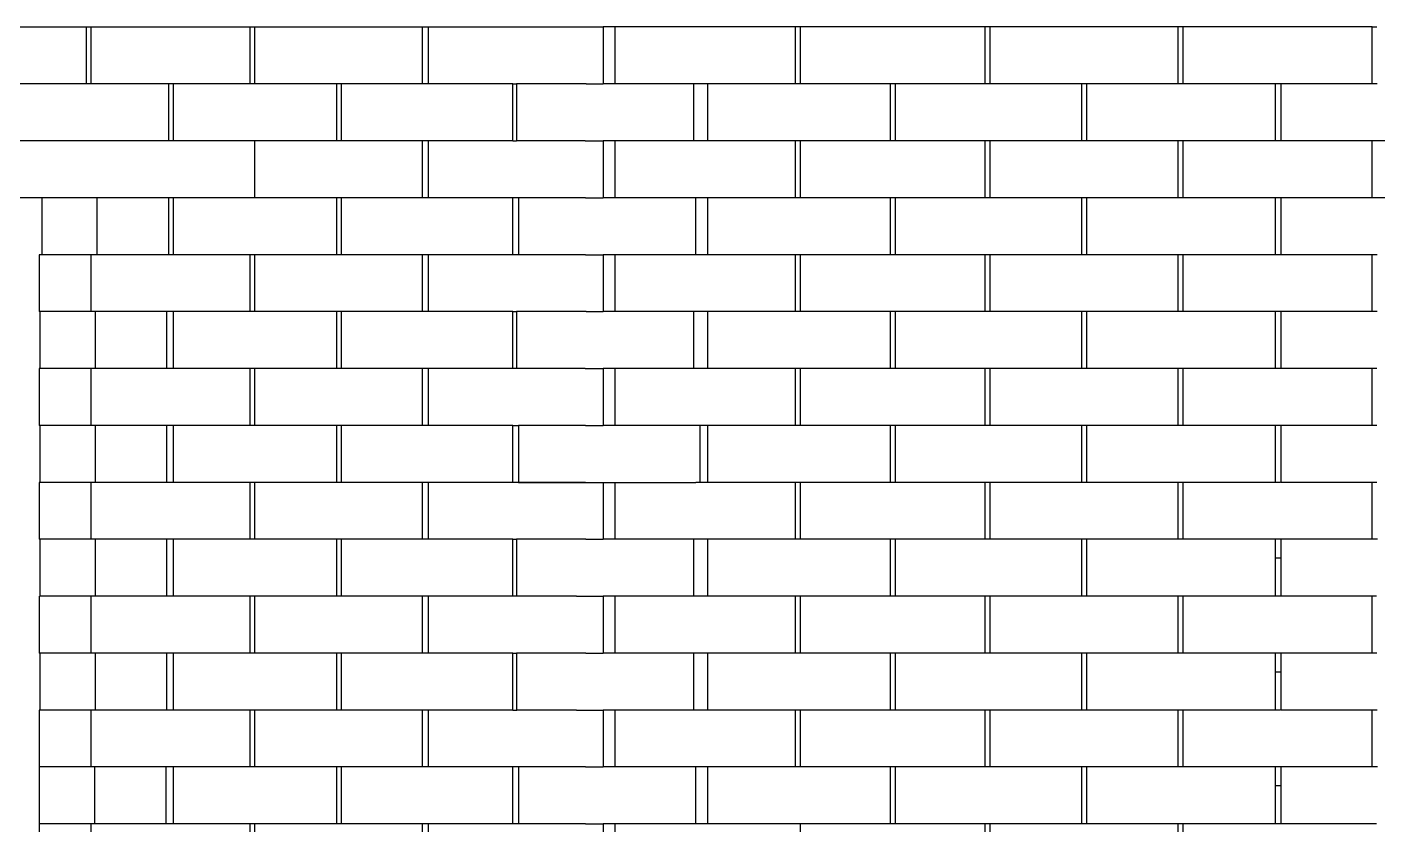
# Model space of a CAD drawing. Header units: millimetres. Extents: x 507.9 to 541, y 40.2 to 69.3.
# Drawn here: x 535.276 to 536.699, y 64.649 to 65.489 of the extents above; entities that cross this region are included whole.
import ezdxf

# ---------------------------------------------------------------- set-up
doc = ezdxf.new("R2010")
doc.units = ezdxf.units.MM
doc.layers.add('Make2D$Visible$Curves', color=7, linetype='Continuous', true_color=0x000000)

msp = doc.modelspace()

# ---------------------------------------------------------------- linework, layer by layer
at = {"layer": 'Make2D$Visible$Curves', "color": 18, "lineweight": -3, "true_color": 0x000000}
for points, weights in [([(535.88361, 65.48898), (535.44887, 65.48898), (535.10932, 65.48898)], [0.8865391737, 0.923056312075, 1]), ([(536.69869, 65.48898), (536.69627, 65.48898), (536.69385, 65.48898)], [0.853705317825, 0.853717305332, 0.853730238688])]:
    msp.add_rational_spline(points, weights, degree=2, dxfattribs=at)
for points in [[(535.33886, 65.429), (535.33886, 65.459), (535.33886, 65.489)], [(535.34336, 65.489), (535.34336, 65.459), (535.34336, 65.429)], [(535.51125, 65.429), (535.51125, 65.459), (535.51125, 65.489)], [(535.51593, 65.489), (535.51593, 65.45906), (535.51593, 65.42912)], [(535.69282, 65.429), (535.69282, 65.459), (535.69282, 65.489)], [(535.69906, 65.429), (535.69906, 65.459), (535.69906, 65.489)], [(535.89558, 65.489), (535.8895, 65.489), (535.88341, 65.489)], [(535.88341, 65.489), (535.88341, 65.459), (535.88341, 65.429)], [(535.89558, 65.489), (535.89558, 65.459), (535.89558, 65.429)], [(536.0859, 65.489), (535.99074, 65.489), (535.89558, 65.489)], [(536.09088, 65.489), (536.08839, 65.489), (536.0859, 65.489)], [(536.0859, 65.429), (536.0859, 65.459), (536.0859, 65.489)], [(536.09088, 65.489), (536.09088, 65.459), (536.09088, 65.429)], [(536.28591, 65.489), (536.1884, 65.489), (536.09088, 65.489)], [(536.29092, 65.489), (536.28842, 65.489), (536.28591, 65.489)], [(536.28591, 65.429), (536.28591, 65.459), (536.28591, 65.489)], [(536.29092, 65.489), (536.29092, 65.459), (536.29092, 65.429)], [(536.48913, 65.489), (536.39003, 65.489), (536.29092, 65.489)], [(536.48913, 65.429), (536.48913, 65.459), (536.48913, 65.489)], [(536.49408, 65.489), (536.49169, 65.489), (536.48929, 65.489)], [(536.49408, 65.489), (536.49408, 65.459), (536.49408, 65.429)], [(536.69385, 65.489), (536.59397, 65.489), (536.49408, 65.489)], [(536.69385, 65.429), (536.69385, 65.459), (536.69385, 65.489)], [(535.42544, 65.429), (535.34406, 65.429), (535.26267, 65.429)], [(535.43034, 65.429), (535.42789, 65.429), (535.42544, 65.429)], [(535.42544, 65.369), (535.42544, 65.399), (535.42544, 65.429)], [(535.43004, 65.429), (535.43004, 65.399), (535.43004, 65.369)], [(535.51641, 65.429), (535.47322, 65.429), (535.43004, 65.429)], [(535.60753, 65.429), (535.56197, 65.429), (535.51641, 65.429)], [(535.6025, 65.369), (535.6025, 65.399), (535.6025, 65.429)], [(535.60726, 65.429), (535.60726, 65.399), (535.60726, 65.369)], [(535.78805, 65.429), (535.69766, 65.429), (535.60726, 65.429)], [(535.78805, 65.429), (535.78998, 65.429), (535.79191, 65.429)], [(535.78805, 65.369), (535.78805, 65.399), (535.78805, 65.429)], [(535.79178, 65.429), (535.79178, 65.399), (535.79178, 65.369)], [(535.86523, 65.429), (535.82851, 65.429), (535.79178, 65.429)], [(535.86523, 65.429), (535.87432, 65.429), (535.88341, 65.429)], [(535.89558, 65.429), (535.8895, 65.429), (535.88341, 65.429)], [(536.06912, 65.429), (535.98235, 65.429), (535.89558, 65.429)], [(535.97864, 65.369), (535.97864, 65.399), (535.97864, 65.429)], [(535.99316, 65.429), (535.99316, 65.39911), (535.99316, 65.36921)], [(536.09094, 65.429), (536.08003, 65.429), (536.06912, 65.429)], [(536.28591, 65.429), (536.1884, 65.429), (536.09088, 65.429)], [(536.18597, 65.369), (536.18597, 65.399), (536.18597, 65.429)], [(536.19097, 65.429), (536.19097, 65.399), (536.19097, 65.369)], [(536.29092, 65.429), (536.28842, 65.429), (536.28591, 65.429)], [(536.48913, 65.429), (536.39003, 65.429), (536.29092, 65.429)], [(536.38775, 65.369), (536.38775, 65.399), (536.38775, 65.429)], [(536.39276, 65.429), (536.39276, 65.399), (536.39276, 65.369)], [(536.48964, 65.429), (536.48938, 65.429), (536.48913, 65.429)], [(536.49408, 65.429), (536.49169, 65.429), (536.48929, 65.429)], [(536.59713, 65.429), (536.54561, 65.429), (536.49408, 65.429)], [(536.59194, 65.369), (536.59194, 65.399), (536.59194, 65.429)], [(536.59733, 65.429), (536.59733, 65.399), (536.59733, 65.369)], [(536.69909, 65.429), (536.64821, 65.429), (536.59733, 65.429)], [(535.42544, 65.369), (535.34406, 65.369), (535.26267, 65.369)], [(535.43004, 65.369), (535.42774, 65.369), (535.42544, 65.369)], [(535.51634, 65.369), (535.47319, 65.369), (535.43004, 65.369)], [(535.51593, 65.369), (535.51593, 65.339), (535.51593, 65.309)], [(535.60746, 65.369), (535.5619, 65.369), (535.51634, 65.369)], [(535.78805, 65.369), (535.69766, 65.369), (535.60726, 65.369)], [(535.69282, 65.309), (535.69282, 65.339), (535.69282, 65.369)], [(535.69906, 65.309), (535.69906, 65.339), (535.69906, 65.369)], [(535.78805, 65.369), (535.78992, 65.369), (535.79178, 65.369)], [(535.86438, 65.369), (535.82808, 65.369), (535.79178, 65.369)], [(535.86438, 65.369), (535.8739, 65.369), (535.88341, 65.369)], [(535.89558, 65.369), (535.8895, 65.369), (535.88341, 65.369)], [(535.88341, 65.369), (535.88341, 65.339), (535.88341, 65.309)], [(535.89558, 65.369), (535.89558, 65.339), (535.89558, 65.309)], [(535.99368, 65.369), (535.94463, 65.369), (535.89558, 65.369)], [(536.09126, 65.369), (536.04247, 65.369), (535.99368, 65.369)], [(536.0859, 65.309), (536.0859, 65.339), (536.0859, 65.369)], [(536.09088, 65.369), (536.09088, 65.339), (536.09088, 65.309)], [(536.28591, 65.369), (536.1884, 65.369), (536.09088, 65.369)], [(536.29118, 65.369), (536.28855, 65.369), (536.28591, 65.369)], [(536.28591, 65.309), (536.28591, 65.339), (536.28591, 65.369)], [(536.29092, 65.36842), (536.29092, 65.33871), (536.29092, 65.309)], [(536.48913, 65.369), (536.39016, 65.369), (536.29119, 65.369)], [(536.48981, 65.369), (536.48947, 65.369), (536.48913, 65.369)], [(536.48913, 65.309), (536.48913, 65.339), (536.48913, 65.369)], [(536.49408, 65.369), (536.49169, 65.369), (536.48929, 65.369)], [(536.59755, 65.369), (536.54582, 65.369), (536.49408, 65.369)], [(536.49408, 65.369), (536.49408, 65.339), (536.49408, 65.309)], [(536.71313, 65.369), (536.65523, 65.369), (536.59733, 65.369)], [(536.69385, 65.309), (536.69385, 65.339), (536.69385, 65.369)], [(535.29154, 65.309), (535.23426, 65.309), (535.17698, 65.309)], [(535.29159, 65.309), (535.29159, 65.279), (535.29159, 65.249)], [(535.3497, 65.309), (535.32064, 65.309), (535.29159, 65.309)], [(535.3497, 65.309), (535.3497, 65.279), (535.3497, 65.249)], [(535.42544, 65.309), (535.38757, 65.309), (535.3497, 65.309)], [(535.43004, 65.309), (535.42774, 65.309), (535.42544, 65.309)], [(535.42544, 65.249), (535.42544, 65.279), (535.42544, 65.309)], [(535.43004, 65.309), (535.43004, 65.279), (535.43004, 65.249)], [(535.51621, 65.309), (535.47312, 65.309), (535.43004, 65.309)], [(535.60733, 65.309), (535.56163, 65.309), (535.51593, 65.309)], [(535.6025, 65.249), (535.6025, 65.279), (535.6025, 65.309)], [(535.60726, 65.309), (535.60726, 65.279), (535.60726, 65.249)], [(535.78805, 65.309), (535.69766, 65.309), (535.60726, 65.309)], [(535.79401, 65.309), (535.79103, 65.309), (535.78805, 65.309)], [(535.78805, 65.249), (535.78805, 65.279), (535.78805, 65.309)], [(535.79401, 65.309), (535.79401, 65.279), (535.79401, 65.249)], [(535.8645, 65.309), (535.82925, 65.309), (535.79401, 65.309)], [(535.8645, 65.309), (535.87396, 65.309), (535.88341, 65.309)], [(535.89558, 65.309), (535.8895, 65.309), (535.88341, 65.309)], [(535.99325, 65.309), (535.94442, 65.309), (535.89558, 65.309)], [(535.98087, 65.249), (535.98087, 65.279), (535.98087, 65.309)], [(536.0914, 65.309), (536.04228, 65.309), (535.99316, 65.309)], [(535.99316, 65.309), (535.99316, 65.279), (535.99316, 65.249)], [(536.28591, 65.309), (536.18866, 65.309), (536.0914, 65.309)], [(536.18597, 65.249), (536.18597, 65.279), (536.18597, 65.309)], [(536.19097, 65.309), (536.19097, 65.279), (536.19097, 65.249)], [(536.29099, 65.309), (536.28845, 65.309), (536.28591, 65.309)], [(536.48913, 65.309), (536.39003, 65.309), (536.29092, 65.309)], [(536.38775, 65.249), (536.38775, 65.279), (536.38775, 65.309)], [(536.39276, 65.309), (536.39276, 65.279), (536.39276, 65.249)], [(536.49408, 65.309), (536.49169, 65.309), (536.48929, 65.309)], [(536.59767, 65.309), (536.54588, 65.309), (536.49408, 65.309)], [(536.59194, 65.249), (536.59194, 65.279), (536.59194, 65.309)], [(536.59733, 65.309), (536.59733, 65.279), (536.59733, 65.249)], [(536.7134, 65.309), (536.65537, 65.309), (536.59733, 65.309)], [(535.34336, 65.249), (535.31619, 65.249), (535.28901, 65.249)], [(535.28901, 65.249), (535.28901, 65.219), (535.28901, 65.189)], [(535.34336, 65.249), (535.34336, 65.219), (535.34336, 65.189)], [(535.3497, 65.249), (535.34653, 65.249), (535.34336, 65.249)], [(535.42544, 65.249), (535.38757, 65.249), (535.3497, 65.249)], [(535.43019, 65.249), (535.42781, 65.249), (535.42544, 65.249)], [(535.51634, 65.249), (535.47319, 65.249), (535.43004, 65.249)], [(535.51125, 65.189), (535.51125, 65.219), (535.51125, 65.249)], [(535.51593, 65.24882), (535.51593, 65.21891), (535.51593, 65.189)], [(535.60746, 65.249), (535.56193, 65.249), (535.5164, 65.249)], [(535.78805, 65.249), (535.69766, 65.249), (535.60726, 65.249)], [(535.69282, 65.189), (535.69282, 65.219), (535.69282, 65.249)], [(535.69906, 65.189), (535.69906, 65.219), (535.69906, 65.249)], [(535.79401, 65.249), (535.79103, 65.249), (535.78805, 65.249)], [(535.86462, 65.249), (535.82932, 65.249), (535.79401, 65.249)], [(535.86462, 65.249), (535.87402, 65.249), (535.88341, 65.249)], [(535.89558, 65.249), (535.8895, 65.249), (535.88341, 65.249)], [(535.88341, 65.249), (535.88341, 65.219), (535.88341, 65.189)], [(535.89558, 65.249), (535.89558, 65.219), (535.89558, 65.189)], [(535.99321, 65.249), (535.9444, 65.249), (535.89558, 65.249)], [(536.09097, 65.249), (536.04206, 65.249), (535.99316, 65.249)], [(536.0859, 65.189), (536.0859, 65.219), (536.0859, 65.249)], [(536.09088, 65.249), (536.09088, 65.219), (536.09088, 65.189)], [(536.28591, 65.249), (536.1884, 65.249), (536.09088, 65.249)], [(536.29092, 65.249), (536.28842, 65.249), (536.28591, 65.249)], [(536.28591, 65.189), (536.28591, 65.219), (536.28591, 65.249)], [(536.29092, 65.249), (536.29092, 65.219), (536.29092, 65.189)], [(536.48913, 65.249), (536.39003, 65.249), (536.29092, 65.249)], [(536.48913, 65.189), (536.48913, 65.219), (536.48913, 65.249)], [(536.49408, 65.249), (536.49169, 65.249), (536.48929, 65.249)], [(536.59702, 65.249), (536.54555, 65.249), (536.49408, 65.249)], [(536.49408, 65.249), (536.49408, 65.219), (536.49408, 65.189)], [(536.69907, 65.249), (536.6482, 65.249), (536.59733, 65.249)], [(536.69385, 65.189), (536.69385, 65.219), (536.69385, 65.249)], [(535.34336, 65.189), (535.31619, 65.189), (535.28901, 65.189)], [(535.28965, 65.189), (535.28965, 65.159), (535.28965, 65.129)], [(535.43023, 65.189), (535.3868, 65.189), (535.34336, 65.189)], [(535.34776, 65.189), (535.34776, 65.159), (535.34776, 65.129)], [(535.4235, 65.129), (535.4235, 65.159), (535.4235, 65.189)], [(535.43004, 65.189), (535.43004, 65.159), (535.43004, 65.129)], [(535.51647, 65.189), (535.47335, 65.189), (535.43023, 65.189)], [(535.60759, 65.189), (535.56176, 65.189), (535.51593, 65.189)], [(535.6025, 65.129), (535.6025, 65.159), (535.6025, 65.189)], [(535.60726, 65.189), (535.60726, 65.159), (535.60726, 65.129)], [(535.78805, 65.189), (535.69766, 65.189), (535.60726, 65.189)], [(535.78805, 65.129), (535.78805, 65.159), (535.78805, 65.189)], [(535.78805, 65.189), (535.78997, 65.189), (535.79189, 65.189)], [(535.79178, 65.189), (535.79178, 65.159), (535.79178, 65.129)], [(535.86518, 65.189), (535.82848, 65.189), (535.79178, 65.189)], [(535.86518, 65.189), (535.8743, 65.189), (535.88341, 65.189)], [(535.89558, 65.189), (535.8895, 65.189), (535.88341, 65.189)], [(535.99316, 65.189), (535.94437, 65.189), (535.89558, 65.189)], [(535.97864, 65.129), (535.97864, 65.159), (535.97864, 65.189)], [(535.99316, 65.189), (535.99316, 65.15904), (535.99316, 65.12907)], [(536.09088, 65.189), (536.04202, 65.189), (535.99316, 65.189)], [(536.28591, 65.189), (536.1884, 65.189), (536.09088, 65.189)], [(536.18597, 65.129), (536.18597, 65.159), (536.18597, 65.189)], [(536.19097, 65.189), (536.19097, 65.159), (536.19097, 65.129)], [(536.29115, 65.189), (536.28853, 65.189), (536.28591, 65.189)], [(536.48913, 65.189), (536.3902, 65.189), (536.29128, 65.189)], [(536.38775, 65.129), (536.38775, 65.159), (536.38775, 65.189)], [(536.39276, 65.189), (536.39276, 65.159), (536.39276, 65.129)], [(536.49408, 65.189), (536.49169, 65.189), (536.48929, 65.189)], [(536.59709, 65.189), (536.54558, 65.189), (536.49408, 65.189)], [(536.59194, 65.129), (536.59194, 65.159), (536.59194, 65.189)], [(536.59733, 65.189), (536.59733, 65.159), (536.59733, 65.129)], [(536.69907, 65.189), (536.6482, 65.189), (536.59733, 65.189)], [(535.28901, 65.129), (535.28901, 65.099), (535.28901, 65.069)], [(535.34336, 65.129), (535.31619, 65.129), (535.28901, 65.129)], [(535.34336, 65.129), (535.34336, 65.099), (535.34336, 65.069)], [(535.43023, 65.129), (535.3868, 65.129), (535.34336, 65.129)], [(535.51624, 65.129), (535.47324, 65.129), (535.43023, 65.129)], [(535.51125, 65.069), (535.51125, 65.099), (535.51125, 65.129)], [(535.51593, 65.129), (535.51593, 65.099), (535.51593, 65.069)], [(535.60736, 65.129), (535.5618, 65.129), (535.51624, 65.129)], [(535.78805, 65.129), (535.69766, 65.129), (535.60726, 65.129)], [(535.69282, 65.069), (535.69282, 65.099), (535.69282, 65.129)], [(535.69906, 65.069), (535.69906, 65.099), (535.69906, 65.129)], [(535.79178, 65.129), (535.78992, 65.129), (535.78805, 65.129)], [(535.86433, 65.129), (535.82806, 65.129), (535.79178, 65.129)], [(535.86433, 65.129), (535.87387, 65.129), (535.88341, 65.129)], [(535.89558, 65.129), (535.8895, 65.129), (535.88341, 65.129)], [(535.99345, 65.129), (535.94452, 65.129), (535.89558, 65.129)], [(536.09124, 65.129), (536.04235, 65.129), (535.99345, 65.129)], [(536.0859, 65.069), (536.0859, 65.099), (536.0859, 65.129)], [(536.09088, 65.129), (536.09088, 65.099), (536.09088, 65.069)], [(536.28591, 65.129), (536.1884, 65.129), (536.09088, 65.129)], [(536.28591, 65.069), (536.28591, 65.099), (536.28591, 65.129)], [(536.29092, 65.129), (536.28842, 65.129), (536.28591, 65.129)], [(536.29092, 65.129), (536.29092, 65.099), (536.29092, 65.069)], [(536.48913, 65.129), (536.39003, 65.129), (536.29092, 65.129)], [(536.48913, 65.069), (536.48913, 65.099), (536.48913, 65.129)], [(536.48979, 65.129), (536.48946, 65.129), (536.48913, 65.129)], [(536.49408, 65.129), (536.49169, 65.129), (536.48929, 65.129)], [(536.59714, 65.129), (536.54561, 65.129), (536.49408, 65.129)], [(536.49408, 65.129), (536.49408, 65.099), (536.49408, 65.069)], [(536.69869, 65.129), (536.64801, 65.129), (536.59733, 65.129)], [(536.69385, 65.069), (536.69385, 65.099), (536.69385, 65.129)], [(535.34336, 65.069), (535.31619, 65.069), (535.28901, 65.069)], [(535.28965, 65.069), (535.28965, 65.039), (535.28965, 65.009)], [(535.4302, 65.069), (535.38678, 65.069), (535.34336, 65.069)], [(535.34776, 65.069), (535.34776, 65.039), (535.34776, 65.009)], [(535.4235, 65.009), (535.4235, 65.039), (535.4235, 65.069)], [(535.43004, 65.069), (535.43004, 65.039), (535.43004, 65.009)], [(535.51593, 65.069), (535.47298, 65.069), (535.43004, 65.069)], [(535.6075, 65.069), (535.56171, 65.069), (535.51593, 65.069)], [(535.6025, 65.009), (535.6025, 65.039), (535.6025, 65.069)], [(535.60726, 65.069), (535.60726, 65.039), (535.60726, 65.009)], [(535.78805, 65.069), (535.69778, 65.069), (535.6075, 65.069)], [(535.78805, 65.009), (535.78805, 65.039), (535.78805, 65.069)], [(535.78805, 65.069), (535.79122, 65.069), (535.79439, 65.069)], [(535.79401, 65.069), (535.79401, 65.039), (535.79401, 65.009)], [(535.86461, 65.069), (535.82931, 65.069), (535.79401, 65.069)], [(535.86461, 65.069), (535.87401, 65.069), (535.88341, 65.069)], [(535.98523, 65.06933), (535.98523, 65.03917), (535.98523, 65.009)], [(535.99316, 65.069), (535.99316, 65.039), (535.99316, 65.009)], [(536.09088, 65.069), (536.04225, 65.069), (535.99362, 65.069)], [(536.28591, 65.069), (536.1884, 65.069), (536.09088, 65.069)], [(536.18597, 65.009), (536.18597, 65.039), (536.18597, 65.069)], [(536.19097, 65.069), (536.19097, 65.039), (536.19097, 65.009)], [(536.29129, 65.069), (536.2886, 65.069), (536.28591, 65.069)], [(536.48913, 65.069), (536.39003, 65.069), (536.29092, 65.069)], [(536.38775, 65.009), (536.38775, 65.039), (536.38775, 65.069)], [(536.39276, 65.069), (536.39276, 65.039), (536.39276, 65.009)], [(536.49408, 65.069), (536.49169, 65.069), (536.48929, 65.069)], [(536.59702, 65.069), (536.54555, 65.069), (536.49408, 65.069)], [(536.59194, 65.009), (536.59194, 65.039), (536.59194, 65.069)], [(536.59733, 65.069), (536.59733, 65.039), (536.59733, 65.009)], [(536.69863, 65.069), (536.64798, 65.069), (536.59733, 65.069)], [(535.34336, 65.009), (535.31619, 65.009), (535.28901, 65.009)], [(535.28901, 65.009), (535.28901, 64.979), (535.28901, 64.949)], [(535.34336, 65.009), (535.34336, 64.979), (535.34336, 64.949)], [(535.43033, 65.009), (535.38685, 65.009), (535.34336, 65.009)], [(535.51632, 65.009), (535.47332, 65.009), (535.43033, 65.009)], [(535.51125, 64.949), (535.51125, 64.97871), (535.51125, 65.00841)], [(535.60726, 65.009), (535.56159, 65.009), (535.51593, 65.009)], [(535.51593, 65.009), (535.51593, 64.979), (535.51593, 64.949)], [(535.78805, 65.009), (535.69766, 65.009), (535.60726, 65.009)], [(535.69282, 64.949), (535.69282, 64.979), (535.69282, 65.009)], [(535.69906, 64.949), (535.69906, 64.979), (535.69906, 65.009)], [(535.79401, 65.009), (535.79103, 65.009), (535.78805, 65.009)], [(535.86472, 65.009), (535.82937, 65.009), (535.79401, 65.009)], [(535.99319, 65.009), (535.98699, 65.009), (535.98079, 65.009)], [(536.09095, 65.009), (536.04205, 65.009), (535.99316, 65.009)], [(536.0859, 64.949), (536.0859, 64.979), (536.0859, 65.009)], [(536.09088, 65.009), (536.09088, 64.979), (536.09088, 64.949)], [(536.28591, 65.009), (536.1884, 65.009), (536.09088, 65.009)], [(536.28591, 64.949), (536.28591, 64.979), (536.28591, 65.009)], [(536.29092, 65.009), (536.28842, 65.009), (536.28591, 65.009)], [(536.29092, 65.009), (536.29092, 64.979), (536.29092, 64.949)], [(536.48913, 65.009), (536.39003, 65.009), (536.29092, 65.009)], [(536.48913, 64.949), (536.48913, 64.979), (536.48913, 65.009)], [(536.49408, 65.009), (536.49169, 65.009), (536.48929, 65.009)], [(536.49408, 65.009), (536.49408, 64.979), (536.49408, 64.949)], [(536.59677, 65.009), (536.54543, 65.009), (536.49408, 65.009)], [(536.69871, 65.009), (536.64802, 65.009), (536.59733, 65.009)], [(536.69385, 64.949), (536.69385, 64.979), (536.69385, 65.009)], [(535.34336, 64.949), (535.31619, 64.949), (535.28901, 64.949)], [(535.28965, 64.949), (535.28965, 64.91929), (535.28965, 64.88957)], [(535.43018, 64.949), (535.38677, 64.949), (535.34336, 64.949)], [(535.34776, 64.949), (535.34776, 64.919), (535.34776, 64.889)], [(535.4235, 64.889), (535.4235, 64.919), (535.4235, 64.949)], [(535.43004, 64.94872), (535.43004, 64.91886), (535.43004, 64.889)], [(535.56512, 64.949), (535.49782, 64.949), (535.43051, 64.949)], [(535.60726, 64.949), (535.58614, 64.949), (535.56501, 64.949)], [(535.6025, 64.889), (535.6025, 64.919), (535.6025, 64.949)], [(535.60726, 64.949), (535.60726, 64.919), (535.60726, 64.889)], [(535.78805, 64.949), (535.69766, 64.949), (535.60726, 64.949)], [(535.78805, 64.889), (535.78805, 64.919), (535.78805, 64.949)], [(535.78805, 64.949), (535.78996, 64.949), (535.79186, 64.949)], [(535.79178, 64.949), (535.79178, 64.919), (535.79178, 64.889)], [(535.86499, 64.949), (535.82838, 64.949), (535.79178, 64.949)], [(535.86499, 64.949), (535.8742, 64.949), (535.88341, 64.949)], [(535.89558, 64.949), (535.8895, 64.949), (535.88341, 64.949)], [(535.99332, 64.949), (535.94445, 64.949), (535.89558, 64.949)], [(535.97864, 64.889), (535.97864, 64.919), (535.97864, 64.949)], [(535.99316, 64.949), (535.99316, 64.919), (535.99316, 64.889)], [(536.09108, 64.949), (536.04212, 64.949), (535.99316, 64.949)], [(536.28591, 64.949), (536.1884, 64.949), (536.09088, 64.949)], [(536.18597, 64.889), (536.18597, 64.919), (536.18597, 64.949)], [(536.19097, 64.949), (536.19097, 64.919), (536.19097, 64.889)], [(536.291, 64.949), (536.28846, 64.949), (536.28591, 64.949)], [(536.48913, 64.949), (536.39003, 64.949), (536.29092, 64.949)], [(536.38775, 64.889), (536.38775, 64.919), (536.38775, 64.949)], [(536.39276, 64.949), (536.39276, 64.919), (536.39276, 64.889)], [(536.49408, 64.949), (536.49169, 64.949), (536.48929, 64.949)], [(536.59712, 64.949), (536.5456, 64.949), (536.49408, 64.949)], [(536.59194, 64.889), (536.59194, 64.919), (536.59194, 64.949)], [(536.59733, 64.949), (536.59733, 64.919), (536.59733, 64.889)], [(536.69924, 64.949), (536.64828, 64.949), (536.59733, 64.949)], [(536.59281, 64.929), (536.59236, 64.929), (536.59191, 64.929)], [(536.59736, 64.929), (536.59493, 64.929), (536.5925, 64.929)], [(535.28901, 64.889), (535.28901, 64.859), (535.28901, 64.829)], [(535.34336, 64.889), (535.31648, 64.889), (535.28961, 64.889)], [(535.43006, 64.889), (535.38671, 64.889), (535.34336, 64.889)], [(535.34336, 64.889), (535.34336, 64.859), (535.34336, 64.829)], [(535.51622, 64.889), (535.47313, 64.889), (535.43004, 64.889)], [(535.51125, 64.829), (535.51125, 64.859), (535.51125, 64.889)], [(535.51593, 64.88873), (535.51593, 64.85899), (535.51593, 64.82926)], [(535.60726, 64.889), (535.56183, 64.889), (535.5164, 64.889)], [(535.78805, 64.889), (535.69766, 64.889), (535.60726, 64.889)], [(535.69282, 64.829), (535.69282, 64.859), (535.69282, 64.889)], [(535.69906, 64.829), (535.69906, 64.859), (535.69906, 64.889)], [(535.79178, 64.889), (535.78992, 64.889), (535.78805, 64.889)], [(535.85501, 64.889), (535.8234, 64.889), (535.79178, 64.889)], [(535.89558, 64.889), (535.8895, 64.889), (535.88341, 64.889)], [(535.88341, 64.889), (535.88341, 64.859), (535.88341, 64.829)], [(535.89558, 64.889), (535.89558, 64.859), (535.89558, 64.829)], [(535.99316, 64.889), (535.94437, 64.889), (535.89558, 64.889)], [(536.09122, 64.889), (536.04219, 64.889), (535.99316, 64.889)], [(536.0859, 64.829), (536.0859, 64.859), (536.0859, 64.889)], [(536.09088, 64.889), (536.09088, 64.859), (536.09088, 64.829)], [(536.28591, 64.889), (536.1884, 64.889), (536.09088, 64.889)], [(536.29113, 64.889), (536.28852, 64.889), (536.28591, 64.889)], [(536.28591, 64.829), (536.28591, 64.859), (536.28591, 64.889)], [(536.29092, 64.889), (536.29092, 64.859), (536.29092, 64.829)], [(536.48913, 64.889), (536.39003, 64.889), (536.29092, 64.889)], [(536.48974, 64.889), (536.48943, 64.889), (536.48913, 64.889)], [(536.48913, 64.829), (536.48913, 64.859), (536.48913, 64.889)], [(536.49408, 64.889), (536.49169, 64.889), (536.48929, 64.889)], [(536.49408, 64.889), (536.49408, 64.859), (536.49408, 64.829)], [(536.59765, 64.889), (536.54587, 64.889), (536.49408, 64.889)], [(536.69832, 64.889), (536.64782, 64.889), (536.59733, 64.889)], [(536.69385, 64.829), (536.69385, 64.859), (536.69385, 64.889)], [(535.34336, 64.829), (535.31619, 64.829), (535.28901, 64.829)], [(535.28965, 64.829), (535.28965, 64.799), (535.28965, 64.769)], [(535.43004, 64.829), (535.3867, 64.829), (535.34336, 64.829)], [(535.34776, 64.829), (535.34776, 64.799), (535.34776, 64.769)], [(535.4235, 64.769), (535.4235, 64.799), (535.4235, 64.829)], [(535.56503, 64.829), (535.49753, 64.829), (535.43004, 64.829)], [(535.43004, 64.829), (535.43004, 64.799), (535.43004, 64.769)], [(535.60726, 64.829), (535.58614, 64.829), (535.56501, 64.829)], [(535.6025, 64.769), (535.6025, 64.799), (535.6025, 64.829)], [(535.60726, 64.829), (535.60726, 64.799), (535.60726, 64.769)], [(535.78805, 64.829), (535.69766, 64.829), (535.60726, 64.829)], [(535.78805, 64.769), (535.78805, 64.799), (535.78805, 64.829)], [(535.78805, 64.829), (535.79009, 64.829), (535.79213, 64.829)], [(535.79178, 64.829), (535.79178, 64.799), (535.79178, 64.769)], [(535.8649, 64.829), (535.82834, 64.829), (535.79178, 64.829)], [(535.8649, 64.829), (535.87416, 64.829), (535.88341, 64.829)], [(535.89558, 64.829), (535.8895, 64.829), (535.88341, 64.829)], [(535.99316, 64.829), (535.94437, 64.829), (535.89558, 64.829)], [(535.97864, 64.769), (535.97864, 64.799), (535.97864, 64.829)], [(535.99316, 64.829), (535.99316, 64.799), (535.99316, 64.769)], [(536.09088, 64.829), (536.04202, 64.829), (535.99316, 64.829)], [(536.28591, 64.829), (536.1884, 64.829), (536.09088, 64.829)], [(536.18597, 64.769), (536.18597, 64.799), (536.18597, 64.829)], [(536.19097, 64.829), (536.19097, 64.799), (536.19097, 64.769)], [(536.29127, 64.829), (536.28859, 64.829), (536.28591, 64.829)], [(536.48913, 64.829), (536.39003, 64.829), (536.29092, 64.829)], [(536.38775, 64.769), (536.38775, 64.799), (536.38775, 64.829)], [(536.39276, 64.829), (536.39276, 64.799), (536.39276, 64.769)], [(536.49408, 64.829), (536.49169, 64.829), (536.48929, 64.829)], [(536.59771, 64.829), (536.5459, 64.829), (536.49408, 64.829)], [(536.59194, 64.769), (536.59194, 64.799), (536.59194, 64.829)], [(536.59733, 64.82873), (536.59733, 64.79886), (536.59733, 64.769)], [(536.69865, 64.829), (536.64824, 64.829), (536.59783, 64.829)], [(536.59733, 64.809), (536.59464, 64.809), (536.59194, 64.809)], [(535.28901, 64.769), (535.28901, 64.739), (535.28901, 64.709)], [(535.34336, 64.769), (535.31619, 64.769), (535.28901, 64.769)], [(535.34336, 64.769), (535.34336, 64.739), (535.34336, 64.709)], [(535.43014, 64.769), (535.38675, 64.769), (535.34336, 64.769)], [(535.56436, 64.769), (535.4972, 64.769), (535.43004, 64.769)], [(535.51125, 64.709), (535.51125, 64.739), (535.51125, 64.769)], [(535.51593, 64.769), (535.51593, 64.739), (535.51593, 64.709)], [(535.60761, 64.769), (535.58598, 64.769), (535.56436, 64.769)], [(535.78805, 64.769), (535.69783, 64.769), (535.60761, 64.769)], [(535.69282, 64.709), (535.69282, 64.739), (535.69282, 64.769)], [(535.69906, 64.709), (535.69906, 64.739), (535.69906, 64.769)], [(535.78805, 64.769), (535.79016, 64.769), (535.79227, 64.769)], [(535.85528, 64.769), (535.82353, 64.769), (535.79178, 64.769)], [(535.89558, 64.769), (535.8895, 64.769), (535.88341, 64.769)], [(535.88341, 64.769), (535.88341, 64.739), (535.88341, 64.709)], [(535.89558, 64.769), (535.89558, 64.739), (535.89558, 64.709)], [(535.99317, 64.769), (535.94437, 64.769), (535.89558, 64.769)], [(536.09093, 64.769), (536.04204, 64.769), (535.99316, 64.769)], [(536.0859, 64.709), (536.0859, 64.739), (536.0859, 64.769)], [(536.09088, 64.769), (536.09088, 64.739), (536.09088, 64.709)], [(536.28591, 64.769), (536.1884, 64.769), (536.09088, 64.769)], [(536.29092, 64.769), (536.28842, 64.769), (536.28591, 64.769)], [(536.28591, 64.709), (536.28591, 64.739), (536.28591, 64.769)], [(536.29092, 64.769), (536.29092, 64.739), (536.29092, 64.709)], [(536.48913, 64.769), (536.39003, 64.769), (536.29092, 64.769)], [(536.48913, 64.709), (536.48913, 64.739), (536.48913, 64.769)], [(536.49408, 64.769), (536.49169, 64.769), (536.48929, 64.769)], [(536.49408, 64.769), (536.49408, 64.739), (536.49408, 64.709)], [(536.59686, 64.769), (536.54547, 64.769), (536.49408, 64.769)], [(536.69881, 64.769), (536.64807, 64.769), (536.59733, 64.769)], [(536.69385, 64.709), (536.69385, 64.73872), (536.69385, 64.76844)], [(535.34336, 64.709), (535.31619, 64.709), (535.28901, 64.709)], [(535.28901, 64.709), (535.28901, 64.679), (535.28901, 64.649)], [(535.4302, 64.709), (535.38678, 64.709), (535.34336, 64.709)], [(535.34712, 64.709), (535.34712, 64.679), (535.34712, 64.649)], [(535.42286, 64.649), (535.42286, 64.679), (535.42286, 64.709)], [(535.43004, 64.709), (535.43004, 64.679), (535.43004, 64.649)], [(535.51593, 64.709), (535.47306, 64.709), (535.4302, 64.709)], [(535.60755, 64.709), (535.56174, 64.709), (535.51593, 64.709)], [(535.6025, 64.649), (535.6025, 64.679), (535.6025, 64.709)], [(535.60726, 64.709), (535.60726, 64.679), (535.60726, 64.649)], [(535.78805, 64.709), (535.69766, 64.709), (535.60726, 64.709)], [(535.79401, 64.709), (535.79103, 64.709), (535.78805, 64.709)], [(535.78805, 64.649), (535.78805, 64.679), (535.78805, 64.709)], [(535.79401, 64.709), (535.79401, 64.679), (535.79401, 64.649)], [(535.8647, 64.709), (535.82936, 64.709), (535.79401, 64.709)], [(535.8647, 64.709), (535.87406, 64.709), (535.88341, 64.709)], [(535.89558, 64.709), (535.8895, 64.709), (535.88341, 64.709)], [(535.99316, 64.709), (535.94437, 64.709), (535.89558, 64.709)], [(535.98087, 64.649), (535.98087, 64.679), (535.98087, 64.709)], [(535.99316, 64.709), (535.99316, 64.679), (535.99316, 64.649)], [(536.09106, 64.709), (536.04211, 64.709), (535.99316, 64.709)], [(536.28591, 64.709), (536.1884, 64.709), (536.09088, 64.709)], [(536.18597, 64.649), (536.18597, 64.679), (536.18597, 64.709)], [(536.19097, 64.709), (536.19097, 64.679), (536.19097, 64.649)], [(536.29097, 64.709), (536.28844, 64.709), (536.28591, 64.709)], [(536.48913, 64.709), (536.39003, 64.709), (536.29092, 64.709)], [(536.38775, 64.649), (536.38775, 64.679), (536.38775, 64.709)], [(536.39276, 64.709), (536.39276, 64.679), (536.39276, 64.649)], [(536.49408, 64.709), (536.49169, 64.709), (536.48929, 64.709)], [(536.59727, 64.709), (536.54568, 64.709), (536.49408, 64.709)], [(536.59194, 64.649), (536.59194, 64.679), (536.59194, 64.709)], [(536.59733, 64.709), (536.59733, 64.679), (536.59733, 64.649)], [(536.69926, 64.709), (536.6483, 64.709), (536.59733, 64.709)], [(536.59741, 64.689), (536.59468, 64.689), (536.59194, 64.689)], [(535.28901, 64.649), (535.28901, 64.619), (535.28901, 64.589)], [(535.34336, 64.649), (535.31619, 64.649), (535.28901, 64.649)], [(535.34336, 64.649), (535.34336, 64.619), (535.34336, 64.589)], [(535.43004, 64.649), (535.3867, 64.649), (535.34336, 64.649)], [(535.51593, 64.649), (535.47298, 64.649), (535.43004, 64.649)], [(535.51125, 64.589), (535.51125, 64.619), (535.51125, 64.649)], [(535.51593, 64.649), (535.51593, 64.619), (535.51593, 64.589)], [(535.60746, 64.649), (535.56169, 64.649), (535.51593, 64.649)], [(535.78805, 64.649), (535.69766, 64.649), (535.60726, 64.649)], [(535.69282, 64.589), (535.69282, 64.619), (535.69282, 64.649)], [(535.69906, 64.589), (535.69906, 64.619), (535.69906, 64.649)], [(535.79401, 64.649), (535.79103, 64.649), (535.78805, 64.649)], [(535.86456, 64.649), (535.87398, 64.649), (535.88341, 64.649)], [(535.89558, 64.649), (535.8895, 64.649), (535.88341, 64.649)], [(535.88341, 64.649), (535.88341, 64.619), (535.88341, 64.589)], [(535.89558, 64.649), (535.89558, 64.619), (535.89558, 64.589)], [(535.99331, 64.649), (535.94445, 64.649), (535.89558, 64.649)], [(536.09119, 64.649), (536.04217, 64.649), (535.99316, 64.649)], [(536.09088, 64.649), (536.09088, 64.619), (536.09088, 64.589)], [(536.28591, 64.649), (536.1884, 64.649), (536.09088, 64.649)], [(536.29092, 64.649), (536.28842, 64.649), (536.28591, 64.649)], [(536.28591, 64.589), (536.28591, 64.619), (536.28591, 64.649)], [(536.29092, 64.649), (536.29092, 64.619), (536.29092, 64.589)], [(536.48913, 64.649), (536.39003, 64.649), (536.29092, 64.649)], [(536.48913, 64.589), (536.48913, 64.619), (536.48913, 64.649)], [(536.48972, 64.649), (536.48942, 64.649), (536.48913, 64.649)], [(536.49408, 64.649), (536.49169, 64.649), (536.48929, 64.649)], [(536.49408, 64.649), (536.49408, 64.619), (536.49408, 64.589)], [(536.59784, 64.649), (536.54596, 64.649), (536.49408, 64.649)], [(536.69841, 64.649), (536.64812, 64.649), (536.59783, 64.649)]]:
    msp.add_open_spline(points, degree=2, dxfattribs=at)
for points, degree, knots in [([(535.88341, 65.129), (535.88341, 65.10899), (535.88341, 65.08898), (535.88341, 65.07899), (535.88341, 65.069)], 2, [-0.06, -0.06, -0.06, -0.01997186, -0.01997186, 0, 0, 0]), ([(535.89558, 65.129), (535.89558, 65.10905), (535.89558, 65.0891), (535.89558, 65.07905), (535.89558, 65.069)], 2, [-0.06, -0.06, -0.06, -0.020095054, -0.020095054, 0, 0, 0]), ([(535.99362, 65.069), (535.95061, 65.069), (535.9076, 65.069), (535.89551, 65.069), (535.88341, 65.069)], 2, [0.09697579, 0.09697579, 0.09697579, 0.18737154, 0.18737154, 0.21278732, 0.21278732, 0.21278732]), ([(535.79401, 65.009), (535.82937, 65.009), (535.86472, 65.009), (535.87407, 65.009), (535.88341, 65.009), (535.9321, 65.009), (535.98079, 65.009)], 2, [0.10301038, 0.10301038, 0.10301038, 0.1797181, 0.1797181, 0.2, 0.2, 0.30563742, 0.30563742, 0.30563742]), ([(535.88341, 65.009), (535.88341, 64.99899), (535.88341, 64.98897), (535.88341, 64.96899), (535.88341, 64.949)], 2, [-0.06, -0.06, -0.06, -0.039969633, -0.039969633, 0, 0, 0]), ([(535.89558, 65.009), (535.89558, 64.99899), (535.89558, 64.98897), (535.89558, 64.96899), (535.89558, 64.949)], 2, [-0.06, -0.06, -0.06, -0.039969633, -0.039969633, 0, 0, 0]), ([(535.85501, 64.889), (535.86007, 64.889), (535.86513, 64.889), (535.87427, 64.889), (535.88341, 64.889)], 2, [0.169184968, 0.169184968, 0.169184968, 0.180165501, 0.180165501, 0.2, 0.2, 0.2]), ([(535.85528, 64.769), (535.85846, 64.769), (535.86164, 64.769), (535.86482, 64.769), (535.86482, 64.769), (535.86482, 64.769), (535.86482, 64.769), (535.87102, 64.769), (535.87722, 64.769), (535.88341, 64.769)], 3, [0.169475787, 0.169475787, 0.169475787, 0.169475787, 0.179827363, 0.179827363, 0.179827363, 0.179827374, 0.179827384, 0.179827394, 0.2, 0.2, 0.2, 0.2]), ([(535.86456, 64.649), (535.85976, 64.649), (535.85496, 64.649), (535.82448, 64.649), (535.79401, 64.649)], 2, [0.124495033, 0.124495033, 0.124495033, 0.13476904, 0.13476904, 0.2, 0.2, 0.2])]:
    msp.add_open_spline(points, degree=degree, knots=knots, dxfattribs=at)

doc.saveas('drawing.dxf')
